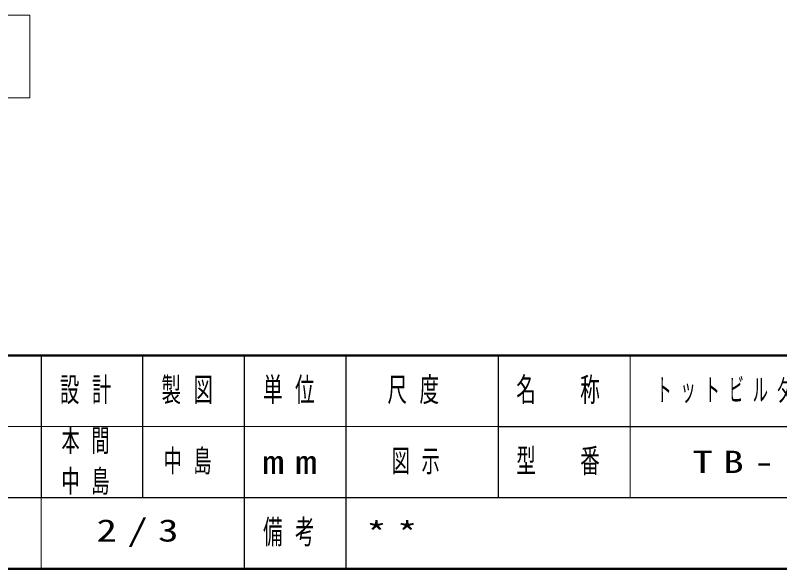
# Model space of a CAD drawing. Units: millimetres on the paper, scale 1:60. Extents: x -385 to 0, y -594 to 267.
# Drawn here: x -235 to -159.8, y -297 to -242.5 of the extents above; entities that cross this region are included whole.
import ezdxf

# ---------------------------------------------------------------- set-up
doc = ezdxf.new("R2010")
doc.units = ezdxf.units.MM
doc.layers.add('LY_1', color=7, linetype='Continuous', lineweight=25)
doc.styles.add('ＭＳ ゴシック', font='')
doc.styles.get('ＭＳ ゴシック').set_extended_font_data('MS Gothic')

msp = doc.modelspace()

# ---------------------------------------------------------------- linework, layer by layer
at = {"layer": 'LY_1', "lineweight": 13}
for p, q in [((-233.613, -242.531), (-292.413, -242.531)), ((-233.613, -250.665), (-233.613, -242.531)), ((-292.413, -250.665), (-233.613, -250.665)), ((-174.5, -276), (-174.5, -290)), ((-242.5, -283), (-187.5, -283)), ((-232.5, -290), (-232.5, -297))]:
    msp.add_line(p, q, dxfattribs=at)
at = {"layer": 'LY_1', "lineweight": 50}
for p, q in [((-385, -276), (0, -276)), ((-385, -297), (0, -297))]:
    msp.add_line(p, q, dxfattribs=at)
at = {"layer": 'LY_1'}
for p, q in [((-232.5, -276), (-232.5, -290)), ((-222.5, -276), (-222.5, -290)), ((-212.5, -276), (-212.5, -297)), ((-202.5, -276), (-202.5, -290)), ((-187.5, -276), (-187.5, -290)), ((-187.5, -283), (-70, -283)), ((-242.5, -290), (0, -290)), ((-202.5, -290), (-202.5, -297))]:
    msp.add_line(p, q, dxfattribs=at)

# ---------------------------------------------------------------- texts
at = {"layer": 'LY_1', "style": 'ＭＳ ゴシック'}
for s, insert, char_height, attachment_point in [('\\T1.64;\\W0.6;設計', (-227.5, -279.5), 2.346, 5), ('\\T1.64;\\W0.6;製図', (-217.5, -279.5), 2.346, 5), ('\\T1.64;\\W0.6;単位', (-207.5, -279.5), 2.346, 5), ('\\T1.64;\\W0.6;尺度', (-195.25, -279.5), 2.346, 5), ('\\T1.64;\\W0.6;名\u3000称', (-181, -279.5), 2.346, 5), ('\\T1.58;\\W0.5;トットビルダー\\~インクルーシブ', (-154.75, -279.5), 2.199, 5), ('\\T1.64;\\W0.6;本間', (-230.5, -284.5), 2.199, 4), ('\\T1.64;\\W0.6;中島', (-217.5, -286.5), 2.199, 5), ('\\T1.64;\\W0.6;図示', (-198, -286.5), 2.199, 4), ('\\T1.64;\\W0.6;型\u3000番', (-181, -286.5), 2.346, 5), ('\\T1.5;\\W1.35;mm', (-207.5, -286.5), 2.346, 5), ('\\T1.5;\\W1.35;TB-IN071A', (-154.75, -286.5), 2.199, 5), ('\\T1.64;\\W0.6;中島', (-230.5, -288.5), 2.199, 4), ('\\T1.64;\\W0.6;備考', (-207.5, -293.5), 2.346, 5), ('\\T1.5;\\W1.35;2/3', (-222.5, -293.5), 2.199, 5), ('\\T1.5;\\W1.35;**', (-200.5, -293.5), 2.199, 4)]:
    msp.add_mtext(s, dxfattribs=dict(at, insert=insert, char_height=char_height, attachment_point=attachment_point))

doc.saveas('drawing.dxf')
